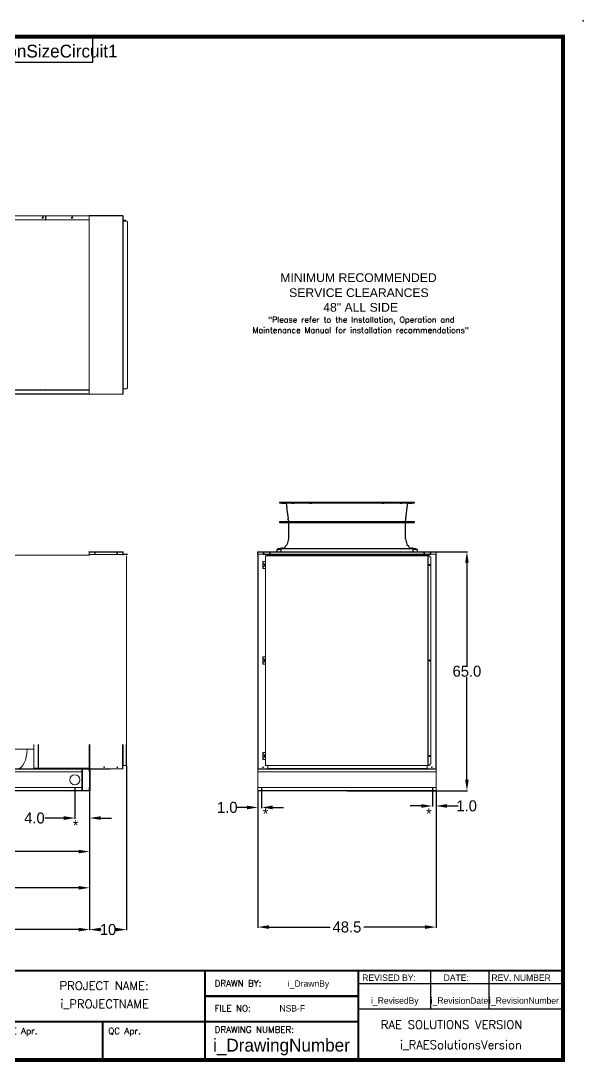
# Model space of a CAD drawing. Header units: inches. Extents: x 3940 to 4398, y -300 to -10.
# Drawn here: x 4245.3 to 4398.5, y -293.3 to -10.1 of the extents above; entities that cross this region are included whole.
import ezdxf
from ezdxf.enums import TextEntityAlignment as Align

# ---------------------------------------------------------------- set-up
doc = ezdxf.new("R2010")
doc.units = ezdxf.units.IN
doc.header["$MEASUREMENT"] = 0
doc.header["$PDSIZE"] = -1
doc.layers.add('C1RC', color=7, linetype='Continuous')
doc.layers.add('L192', color=7, linetype='Continuous')
doc.styles.add('dimentions', font='arial.ttf')
doc.styles.add('SIMPLEX', font='SIMPLEX')
doc.dimstyles.get("Standard").update_dxf_attribs({"dimtxt": 3, "dimasz": 3, "dimexe": 0.18, "dimexo": 0.0625, "dimgap": 0.09, "dimtad": 0, "dimtih": 1, "dimtoh": 1, "dimdec": 1, "dimzin": 0, "dimdsep": 46, "dimtxsty": 'Standard', "dimcen": 0.09, "dimadec": 0, "dimazin": 0, "dimtfac": 1, "dimtdec": 1, "dimtofl": 0, "dimtmove": 0, "dimatfit": 3, "dimfxl": 1, "dimtolj": 1, "dimtzin": 0, "dimarcsym": 0})

# ---------------------------------------------------------------- blocks, each defined once
blk = doc.blocks.new('*D2')
at = {"color": 0, "lineweight": -2}
for p, q in [((4260.06, -220.56), (4260.06, -227.11)), ((4264.06, -219.56), (4264.06, -227.11)), ((4257.06, -226.93), (4251.9, -226.93)), ((4267.06, -226.93), (4270.06, -226.93))]:
    blk.add_line(p, q, dxfattribs=at)
at = {"color": 0}
for points in [[(4257.06, -226.43), (4257.06, -227.43), (4260.06, -226.93)], [(4267.06, -226.43), (4267.06, -227.43), (4264.06, -226.93)]]:
    blk.add_solid(points, dxfattribs=at)
at = {"layer": 'Defpoints', "color": 0}
for p in [(4260.06, -220.5), (4264.06, -219.5), (4264.06, -226.93)]:
    blk.add_point(p, dxfattribs=at)
at = {"color": 0, "insert": (4249.06, -226.93), "char_height": 3, "attachment_point": 5}
blk.add_mtext('\\A1;4.0', dxfattribs=at)
blk = doc.blocks.new('*D3')
at = {"color": 0, "lineweight": -2}
for p, q in [((4274.14, -212.66), (4274.14, -257.45)), ((4264.06, -219.56), (4264.06, -257.45)), ((4267.06, -257.27), (4267.26, -257.27)), ((4271.14, -257.27), (4270.94, -257.27))]:
    blk.add_line(p, q, dxfattribs=at)
at = {"color": 0}
for points in [[(4267.06, -256.77), (4267.06, -257.77), (4264.06, -257.27)], [(4271.14, -256.77), (4271.14, -257.77), (4274.14, -257.27)]]:
    blk.add_solid(points, dxfattribs=at)
at = {"layer": 'Defpoints', "color": 0}
for p in [(4274.14, -212.59), (4264.06, -219.5), (4274.14, -257.27)]:
    blk.add_point(p, dxfattribs=at)
at = {"color": 0, "insert": (4269.1, -257.27), "char_height": 3, "attachment_point": 5}
blk.add_mtext('\\A1;10', dxfattribs=at)
blk = doc.blocks.new('*D5')
at = {"color": 0, "lineweight": -2}
for p, q in [((4058.07, -223.34), (4058.07, -257.45)), ((4264.06, -223.4), (4264.06, -257.45)), ((4061.07, -257.27), (4155.48, -257.27)), ((4261.06, -257.27), (4166.66, -257.27))]:
    blk.add_line(p, q, dxfattribs=at)
at = {"color": 0}
for points in [[(4061.07, -256.77), (4061.07, -257.77), (4058.07, -257.27)], [(4261.06, -256.77), (4261.06, -257.77), (4264.06, -257.27)]]:
    blk.add_solid(points, dxfattribs=at)
at = {"layer": 'Defpoints', "color": 0}
for p in [(4058.07, -223.28), (4264.06, -223.33), (4058.07, -257.27)]:
    blk.add_point(p, dxfattribs=at)
at = {"color": 0, "insert": (4161.07, -257.27), "char_height": 3, "attachment_point": 5}
blk.add_mtext('\\A1;206.0', dxfattribs=at)
blk = doc.blocks.new('*D9')
at = {"color": 0, "lineweight": -2}
for p, q in [((4309.91, -219.56), (4309.91, -256.76)), ((4358.41, -219.56), (4358.41, -256.76)), ((4312.91, -256.58), (4329.57, -256.58)), ((4355.41, -256.58), (4338.75, -256.58))]:
    blk.add_line(p, q, dxfattribs=at)
at = {"color": 0}
for points in [[(4312.91, -256.08), (4312.91, -257.08), (4309.91, -256.58)], [(4355.41, -256.08), (4355.41, -257.08), (4358.41, -256.58)]]:
    blk.add_solid(points, dxfattribs=at)
at = {"layer": 'Defpoints', "color": 0}
for p in [(4309.91, -219.5), (4358.41, -219.5), (4309.91, -256.58)]:
    blk.add_point(p, dxfattribs=at)
at = {"color": 0, "insert": (4334.16, -256.58), "char_height": 3, "attachment_point": 5}
blk.add_mtext('\\A1;48.5', dxfattribs=at)
blk = doc.blocks.new('*D10')
at = {"color": 0, "lineweight": -2}
for p, q in [((4358.48, -154.5), (4367.01, -154.5)), ((4366.83, -157.5), (4366.83, -185.41)), ((4366.83, -216.5), (4366.83, -188.59)), ((4334.23, -219.5), (4367.01, -219.5))]:
    blk.add_line(p, q, dxfattribs=at)
at = {"color": 0}
for points in [[(4366.33, -157.5), (4367.33, -157.5), (4366.83, -154.5)], [(4366.33, -216.5), (4367.33, -216.5), (4366.83, -219.5)]]:
    blk.add_solid(points, dxfattribs=at)
at = {"layer": 'Defpoints', "color": 0}
for p in [(4358.41, -154.5), (4366.83, -154.5), (4334.16, -219.5)]:
    blk.add_point(p, dxfattribs=at)
at = {"color": 0, "insert": (4366.83, -187), "char_height": 3, "attachment_point": 5}
blk.add_mtext('\\A1;65.0', dxfattribs=at)
blk = doc.blocks.new('*D7')
at = {"color": 0, "lineweight": -2}
for p, q in [((4357.41, -220.56), (4357.41, -223.81)), ((4358.41, -219.46), (4358.41, -223.81)), ((4354.41, -223.63), (4351.41, -223.63)), ((4361.41, -223.63), (4364.41, -223.63))]:
    blk.add_line(p, q, dxfattribs=at)
at = {"color": 0}
for points in [[(4354.41, -223.13), (4354.41, -224.13), (4357.41, -223.63)], [(4361.41, -223.13), (4361.41, -224.13), (4358.41, -223.63)]]:
    blk.add_solid(points, dxfattribs=at)
at = {"layer": 'Defpoints', "color": 0}
for p in [(4357.41, -220.5), (4358.41, -219.39), (4358.41, -223.63)]:
    blk.add_point(p, dxfattribs=at)
at = {"color": 0, "insert": (4366.75, -223.63), "char_height": 3, "attachment_point": 5}
blk.add_mtext('\\A1;1.0', dxfattribs=at)
blk = doc.blocks.new('*D8')
at = {"color": 0, "lineweight": -2}
for p, q in [((4309.91, -219.62), (4309.91, -224.22)), ((4310.91, -220.56), (4310.91, -224.22)), ((4306.91, -224.04), (4303.91, -224.04)), ((4313.91, -224.04), (4316.91, -224.04))]:
    blk.add_line(p, q, dxfattribs=at)
at = {"color": 0}
for points in [[(4306.91, -223.54), (4306.91, -224.54), (4309.91, -224.04)], [(4313.91, -223.54), (4313.91, -224.54), (4310.91, -224.04)]]:
    blk.add_solid(points, dxfattribs=at)
at = {"layer": 'Defpoints', "color": 0}
for p in [(4309.91, -219.56), (4310.91, -220.5), (4309.91, -224.04)]:
    blk.add_point(p, dxfattribs=at)
at = {"color": 0, "insert": (4301.57, -224.04), "char_height": 3, "attachment_point": 5}
blk.add_mtext('\\A1;1.0', dxfattribs=at)
blk = doc.blocks.new('*D11')
at = {"color": 0, "lineweight": -2}
for p, q in [((4192.57, -220.56), (4192.57, -236.23)), ((4264.06, -219.56), (4264.06, -236.23)), ((4195.57, -236.05), (4224.23, -236.05)), ((4261.06, -236.05), (4232.41, -236.05))]:
    blk.add_line(p, q, dxfattribs=at)
at = {"color": 0}
for points in [[(4195.57, -235.55), (4195.57, -236.55), (4192.57, -236.05)], [(4261.06, -235.55), (4261.06, -236.55), (4264.06, -236.05)]]:
    blk.add_solid(points, dxfattribs=at)
at = {"layer": 'Defpoints', "color": 0}
for p in [(4192.57, -220.5), (4264.06, -219.5), (4192.57, -236.05)]:
    blk.add_point(p, dxfattribs=at)
at = {"color": 0, "insert": (4228.32, -236.05), "char_height": 3, "attachment_point": 5}
blk.add_mtext('\\A1;71.5', dxfattribs=at)
blk = doc.blocks.new('*D12')
at = {"color": 0, "lineweight": -2}
for p, q in [((4129.57, -220.56), (4129.57, -246.09)), ((4264.06, -219.56), (4264.06, -246.09)), ((4132.57, -245.91), (4191.23, -245.91)), ((4261.06, -245.91), (4202.41, -245.91))]:
    blk.add_line(p, q, dxfattribs=at)
at = {"color": 0}
for points in [[(4132.57, -245.41), (4132.57, -246.41), (4129.57, -245.91)], [(4261.06, -245.41), (4261.06, -246.41), (4264.06, -245.91)]]:
    blk.add_solid(points, dxfattribs=at)
at = {"layer": 'Defpoints', "color": 0}
for p in [(4129.57, -220.5), (4264.06, -219.5), (4129.57, -245.91)]:
    blk.add_point(p, dxfattribs=at)
at = {"color": 0, "insert": (4196.82, -245.91), "char_height": 3, "attachment_point": 5}
blk.add_mtext('\\A1;134.5', dxfattribs=at)

msp = doc.modelspace()

# ---------------------------------------------------------------- linework, layer by layer
at = {"color": 0, "lineweight": 25}
for p, q in [((4392.97, -292.78), (4392.97, -14.34)), ((4198.06, -268.42), (4337.28, -268.42)), ((4295.51, -268.42), (4295.51, -282.34)), ((4337.28, -268.42), (4337.28, -292.78)), ((4337.28, -268.42), (4392.97, -268.42)), ((4337.28, -268.42), (4337.28, -271.9)), ((4356.93, -268.42), (4356.93, -278.86)), ((4372.75, -268.42), (4372.75, -278.86)), ((4337.28, -271.9), (4392.97, -271.9)), ((4295.51, -275.38), (4337.28, -275.38)), ((4295.51, -282.34), (4295.51, -275.38)), ((4337.28, -278.86), (4392.97, -278.86)), ((4337.28, -282.34), (4198.06, -282.34)), ((4267.67, -282.34), (4267.67, -292.78)), ((4295.51, -282.34), (4295.51, -292.78))]:
    msp.add_line(p, q, dxfattribs=at)
at = {"color": 0, "linetype": 'Continuous', "lineweight": 25}
for p, q in [((4315.76, -140.99), (4315.76, -141.22)), ((4315.76, -140.99), (4321.15, -140.99)), ((4315.76, -141.22), (4316.41, -141.23)), ((4315.76, -141.22), (4321.15, -141.22)), ((4317.22, -141.24), (4317.46, -141.24)), ((4317.61, -141.37), (4317.68, -141.83)), ((4321.15, -140.99), (4352.57, -140.99)), ((4321.15, -141.22), (4352.57, -141.22)), ((4350.65, -141.83), (4350.71, -141.37)), ((4350.87, -141.24), (4351.11, -141.24)), ((4351.92, -141.23), (4352.57, -141.22)), ((4352.57, -141.22), (4352.57, -140.99)), ((4317.66, -141.83), (4317.75, -142.46)), ((4317.74, -142.46), (4318.16, -145.41)), ((4350.17, -145.41), (4350.58, -142.46)), ((4350.58, -142.46), (4350.67, -141.83)), ((4318.2, -146.3), (4315.76, -146.32)), ((4315.76, -146.32), (4315.76, -146.53)), ((4315.76, -146.53), (4318.2, -146.55)), ((4318.2, -145.96), (4318.2, -146.3)), ((4352.57, -146.32), (4318.2, -146.3)), ((4318.2, -146.55), (4352.57, -146.53)), ((4318.2, -146.55), (4318.2, -151.01)), ((4350.13, -146.3), (4350.13, -145.96)), ((4350.13, -151.01), (4350.13, -146.55)), ((4352.57, -146.53), (4352.57, -146.32)), ((4317.83, -152.62), (4317.36, -153.08)), ((4317.87, -152.45), (4317.83, -152.62)), ((4318.2, -151.01), (4317.87, -152.45)), ((4350.13, -151.01), (4350.46, -152.45)), ((4350.97, -153.08), (4350.5, -152.62)), ((4315.07, -153.91), (4315.07, -154.5)), ((4316.25, -153.91), (4315.07, -153.91)), ((4315.07, -154.5), (4316.25, -154.5)), ((4315.44, -153.67), (4315.36, -153.67)), ((4315.36, -153.67), (4315.36, -153.68)), ((4315.36, -153.68), (4315.36, -153.85)), ((4315.38, -153.85), (4315.38, -153.68)), ((4316.09, -153.67), (4315.44, -153.67)), ((4316.09, -153.6), (4316.09, -153.68)), ((4316.22, -153.6), (4316.09, -153.6)), ((4316.1, -153.68), (4316.09, -153.68)), ((4316.15, -153.68), (4316.1, -153.68)), ((4316.95, -153.6), (4316.22, -153.6)), ((4316.25, -154.5), (4316.25, -153.91)), ((4316.25, -154.5), (4352.08, -154.5)), ((4316.29, -153.56), (4316.29, -153.6)), ((4316.36, -153.56), (4316.29, -153.56)), ((4316.75, -153.56), (4316.36, -153.56)), ((4316.43, -153.48), (4316.43, -153.47)), ((4316.43, -153.48), (4316.44, -153.48)), ((4316.43, -153.48), (4316.43, -153.48)), ((4316.43, -153.48), (4316.43, -153.48)), ((4316.44, -153.48), (4316.44, -153.48)), ((4316.46, -153.48), (4316.46, -153.48)), ((4316.53, -153.48), (4316.53, -153.48)), ((4316.56, -153.48), (4316.56, -153.48)), ((4316.61, -153.47), (4316.61, -153.48)), ((4316.62, -153.48), (4316.62, -153.48)), ((4316.75, -153.57), (4317.04, -153.41)), ((4316.76, -153.6), (4316.75, -153.56)), ((4316.95, -153.67), (4316.95, -153.6)), ((4316.95, -153.64), (4351.37, -153.64)), ((4351.37, -153.66), (4316.95, -153.66)), ((4317.04, -153.41), (4317.38, -153.08)), ((4350.95, -153.08), (4351.28, -153.41)), ((4351.2, -153.91), (4351.2, -153.91)), ((4351.28, -153.41), (4351.57, -153.57)), ((4351.37, -153.6), (4351.37, -153.67)), ((4351.5, -153.6), (4351.37, -153.6)), ((4352.24, -153.6), (4351.5, -153.6)), ((4351.57, -153.56), (4351.57, -153.6)), ((4351.64, -153.56), (4351.57, -153.56)), ((4352.04, -153.56), (4351.64, -153.56)), ((4351.88, -153.48), (4351.88, -153.48)), ((4352.04, -153.6), (4352.04, -153.56)), ((4352.08, -153.91), (4352.08, -154.5)), ((4353.26, -153.91), (4352.08, -153.91)), ((4352.08, -154.5), (4353.26, -154.5)), ((4352.23, -153.68), (4352.17, -153.68)), ((4352.24, -153.68), (4352.23, -153.68)), ((4352.24, -153.68), (4352.24, -153.6)), ((4352.88, -153.67), (4352.24, -153.67)), ((4352.97, -153.67), (4352.88, -153.67)), ((4352.94, -153.85), (4352.95, -153.68)), ((4352.96, -153.85), (4352.97, -153.68)), ((4353.26, -153.91), (4353.26, -154.5))]:
    msp.add_line(p, q, dxfattribs=at)
at = {"color": 0, "linetype": 'Continuous', "lineweight": 15}
for p, q in [((4309.91, -154.57), (4309.84, -154.57)), ((4309.84, -155.25), (4309.84, -154.57)), ((4309.84, -155.25), (4309.91, -155.25)), ((4309.91, -154.5), (4358.41, -154.5)), ((4309.91, -154.57), (4309.91, -154.5)), ((4309.91, -154.57), (4358.41, -154.57)), ((4309.91, -155.11), (4309.91, -154.57)), ((4309.91, -155.25), (4309.91, -154.57)), ((4309.91, -155.11), (4311.35, -155.11)), ((4309.91, -155.11), (4309.91, -213.5)), ((4309.99, -213.5), (4309.99, -155.11)), ((4356.98, -155.11), (4311.35, -155.11)), ((4311.35, -155.15), (4311.35, -155.11)), ((4311.35, -155.11), (4356.98, -155.11)), ((4311.35, -155.11), (4311.35, -155.11)), ((4311.35, -155.15), (4311.6, -155.16)), ((4311.35, -155.15), (4311.35, -155.23)), ((4311.35, -155.23), (4311.6, -155.24)), ((4356.72, -155.16), (4311.6, -155.16)), ((4311.6, -155.16), (4311.6, -155.24)), ((4356.72, -155.24), (4311.6, -155.24)), ((4311.94, -155.56), (4311.94, -212.59)), ((4311.94, -155.56), (4312.01, -155.56)), ((4312.01, -155.56), (4312.01, -212.59)), ((4312.01, -155.56), (4356.2, -155.56)), ((4356.44, -155.48), (4312.25, -155.48)), ((4312.25, -155.48), (4312.25, -155.56)), ((4312.46, -155.48), (4312.46, -155.24)), ((4355.86, -155.24), (4355.86, -155.48)), ((4356.2, -155.56), (4356.2, -212.59)), ((4356.2, -155.56), (4356.27, -155.56)), ((4356.27, -155.56), (4356.27, -212.59)), ((4356.28, -155.56), (4356.27, -155.56)), ((4356.28, -212.59), (4356.28, -155.56)), ((4356.51, -155.56), (4356.28, -155.56)), ((4356.44, -155.56), (4356.44, -155.48)), ((4356.51, -155.56), (4357.01, -156.06)), ((4356.72, -155.16), (4356.98, -155.15)), ((4356.72, -155.16), (4356.72, -155.24)), ((4356.72, -155.24), (4356.98, -155.23)), ((4356.98, -155.11), (4356.98, -155.15)), ((4356.98, -155.11), (4356.98, -155.11)), ((4356.98, -155.11), (4358.41, -155.11)), ((4356.98, -155.15), (4356.98, -155.23)), ((4358.34, -155.11), (4358.34, -213.5)), ((4358.41, -154.57), (4358.41, -154.5)), ((4358.41, -155.11), (4358.41, -154.57)), ((4358.41, -154.57), (4358.49, -154.57)), ((4358.41, -154.57), (4358.41, -155.25)), ((4358.41, -155.11), (4358.41, -213.5)), ((4358.49, -155.25), (4358.41, -155.25)), ((4358.49, -154.57), (4358.49, -155.25)), ((4311.21, -157.74), (4311.21, -157.11)), ((4311.21, -157.11), (4311.34, -157.11)), ((4311.34, -157.74), (4311.21, -157.74)), ((4311.21, -158.39), (4311.21, -157.76)), ((4311.21, -157.76), (4311.34, -157.76)), ((4311.34, -158.39), (4311.21, -158.39)), ((4311.21, -159.04), (4311.21, -158.41)), ((4311.21, -158.41), (4311.34, -158.41)), ((4311.34, -157.11), (4311.34, -157.74)), ((4311.34, -157.11), (4311.94, -157.11)), ((4311.34, -157.74), (4311.94, -157.74)), ((4311.34, -157.76), (4311.34, -158.39)), ((4311.34, -157.76), (4311.72, -157.76)), ((4311.72, -158.39), (4311.34, -158.39)), ((4311.34, -158.41), (4311.34, -159.04)), ((4311.34, -158.41), (4311.94, -158.41)), ((4311.37, -157.74), (4311.37, -157.76)), ((4311.37, -158.39), (4311.37, -158.41)), ((4311.69, -157.76), (4311.69, -157.74)), ((4311.69, -158.41), (4311.69, -158.39)), ((4311.72, -158.39), (4311.72, -157.76)), ((4311.72, -157.76), (4311.84, -157.76)), ((4311.84, -158.39), (4311.72, -158.39)), ((4311.84, -157.76), (4311.84, -158.39)), ((4357.01, -212.09), (4357.01, -156.06)), ((4311.34, -159.04), (4311.21, -159.04)), ((4311.34, -159.04), (4311.94, -159.04)), ((4311.21, -183.74), (4311.21, -183.11)), ((4311.21, -183.11), (4311.34, -183.11)), ((4311.34, -183.74), (4311.21, -183.74)), ((4311.21, -184.39), (4311.21, -183.76)), ((4311.21, -183.76), (4311.34, -183.76)), ((4311.34, -183.11), (4311.34, -183.74)), ((4311.34, -183.11), (4311.94, -183.11)), ((4311.34, -183.74), (4311.94, -183.74)), ((4311.34, -183.76), (4311.34, -184.39)), ((4311.34, -183.76), (4311.72, -183.76)), ((4311.37, -183.74), (4311.37, -183.76)), ((4311.69, -183.76), (4311.69, -183.74)), ((4311.72, -184.39), (4311.72, -183.76)), ((4311.72, -183.76), (4311.84, -183.76)), ((4311.84, -183.76), (4311.84, -184.39)), ((4311.34, -184.39), (4311.21, -184.39)), ((4311.21, -185.04), (4311.21, -184.41)), ((4311.21, -184.41), (4311.34, -184.41)), ((4311.34, -185.04), (4311.21, -185.04)), ((4311.72, -184.39), (4311.34, -184.39)), ((4311.34, -184.41), (4311.34, -185.04)), ((4311.34, -184.41), (4311.94, -184.41)), ((4311.34, -185.04), (4311.94, -185.04)), ((4311.37, -184.39), (4311.37, -184.41)), ((4311.69, -184.41), (4311.69, -184.39)), ((4311.84, -184.39), (4311.72, -184.39)), ((4311.21, -209.74), (4311.21, -209.11)), ((4311.21, -209.11), (4311.34, -209.11)), ((4311.34, -209.11), (4311.34, -209.74)), ((4311.34, -209.11), (4311.94, -209.11)), ((4311.34, -209.74), (4311.21, -209.74)), ((4311.21, -210.39), (4311.21, -209.76)), ((4311.21, -209.76), (4311.34, -209.76)), ((4311.34, -210.39), (4311.21, -210.39)), ((4311.21, -211.04), (4311.21, -210.41)), ((4311.21, -210.41), (4311.34, -210.41)), ((4311.34, -211.04), (4311.21, -211.04)), ((4311.34, -209.74), (4311.94, -209.74)), ((4311.34, -209.76), (4311.34, -210.39)), ((4311.34, -209.76), (4311.72, -209.76)), ((4311.72, -210.39), (4311.34, -210.39)), ((4311.34, -210.41), (4311.34, -211.04)), ((4311.34, -210.41), (4311.94, -210.41)), ((4311.34, -211.04), (4311.94, -211.04)), ((4311.37, -209.74), (4311.37, -209.76)), ((4311.37, -210.39), (4311.37, -210.41)), ((4311.69, -209.76), (4311.69, -209.74)), ((4311.69, -210.41), (4311.69, -210.39)), ((4311.72, -210.39), (4311.72, -209.76)), ((4311.72, -209.76), (4311.84, -209.76)), ((4311.84, -210.39), (4311.72, -210.39)), ((4311.84, -209.76), (4311.84, -210.39)), ((4357.01, -212.09), (4356.51, -212.59)), ((4309.91, -213.5), (4309.99, -213.5)), ((4309.91, -213.5), (4309.91, -213.6)), ((4309.91, -213.6), (4309.91, -214.37)), ((4309.91, -213.6), (4358.41, -213.6)), ((4309.91, -214.37), (4358.41, -214.37)), ((4309.91, -218.62), (4309.91, -214.37)), ((4309.99, -213.5), (4312.46, -213.5)), ((4311.94, -212.59), (4312.01, -212.59)), ((4312.01, -212.59), (4356.2, -212.59)), ((4312.01, -212.67), (4312.01, -212.59)), ((4356.2, -212.67), (4312.01, -212.67)), ((4312.59, -212.67), (4312.59, -213.5)), ((4355.99, -213.42), (4312.59, -213.42)), ((4355.99, -213.5), (4312.59, -213.5)), ((4355.86, -213.5), (4358.34, -213.5)), ((4355.99, -213.5), (4355.99, -212.67)), ((4356.2, -212.59), (4356.27, -212.59)), ((4356.2, -212.59), (4356.2, -212.67)), ((4356.27, -212.59), (4356.28, -212.59)), ((4356.28, -212.59), (4356.51, -212.59)), ((4358.34, -213.5), (4358.41, -213.5)), ((4358.41, -213.5), (4358.41, -213.6)), ((4358.41, -213.6), (4358.41, -214.37)), ((4358.41, -218.62), (4358.41, -214.37)), ((4309.91, -218.62), (4358.41, -218.62)), ((4309.91, -218.62), (4309.91, -219.39)), ((4309.91, -219.39), (4309.91, -219.5)), ((4309.91, -219.39), (4358.41, -219.39)), ((4309.91, -219.5), (4358.41, -219.5)), ((4348.41, -219.5), (4358.41, -219.5)), ((4358.41, -218.62), (4358.41, -219.39)), ((4358.41, -219.39), (4358.41, -219.5))]:
    msp.add_line(p, q, dxfattribs=at)
at = {"color": 0}
for p, q in [((4260.06, -218.5), (4260.06, -220.5)), ((4260.06, -218.5), (4260.06, -220.5)), ((4310.91, -218.5), (4310.91, -220.5)), ((4357.41, -218.5), (4357.41, -220.5)), ((4358.41, -219.5), (4357.41, -219.5))]:
    msp.add_line(p, q, dxfattribs=at)
at = {"color": 0, "lineweight": 25}
for points, const_width in [([(3947.47, -292.78), (4392.97, -292.78), (4392.97, -14.34), (3947.47, -14.34), (3947.47, -292.78)], 1.11), ([(4392.97, -268.42), (4058.84, -268.42), (4058.84, -292.78)], 0.557), ([(4295.51, -268.42), (4295.51, -292.78)], 0.557), ([(4337.28, -292.78), (4337.28, -268.42), (4392.97, -268.42)], 0.557), ([(4337.28, -275.38), (4295.51, -275.38), (4295.51, -292.78)], 0.557), ([(4337.28, -282.34), (4198.06, -282.34)], 0.557), ([(4267.67, -282.34), (4267.67, -292.78)], 0.557)]:
    msp.add_lwpolyline(points, dxfattribs=dict(at, const_width=const_width))
at = {"color": 0, "linetype": 'Continuous', "lineweight": 15}
for centre, radius in [((4311.41, -154.87), 0.0995), ((4313.16, -154.87), 0.0995), ((4355.16, -154.87), 0.0995), ((4356.91, -154.87), 0.0995), ((4356.65, -158.07), 0.156), ((4356.65, -184.07), 0.156), ((4356.65, -210.07), 0.156), ((4311.29, -213.12), 0.0995), ((4357.29, -213.12), 0.0995)]:
    msp.add_circle(centre, radius, dxfattribs=at)
at = {"color": 0, "linetype": 'Continuous', "lineweight": 25}
for centre, radius, start, end in [((4314.26, -145.96), 3.94, 0, 8.0002), ((4354.06, -145.96), 3.94, 171.9998, 180), ((4315.42, -153.85), 0.0591, 181, 270), ((4351.8, -153.78), 0.316, 111.9844, 137.4745), ((4351.8, -153.78), 0.316, 42.5255, 68.0514)]:
    msp.add_arc(centre, radius, start, end, dxfattribs=at)
at = {"color": 0, "linetype": 'Continuous', "lineweight": 15}
for centre, radius, start, end in [((4309.91, -154.57), 0.0757, 90, 180), ((4309.91, -154.57), 0.001, 90, 180), ((4358.41, -154.57), 0.0757, 0, 90), ((4358.41, -154.57), 0.001, 0, 90)]:
    msp.add_arc(centre, radius, start, end, dxfattribs=at)
at = {"color": 0, "linetype": 'Continuous', "lineweight": 25}
for points, knots in [([(4316.41, -141.23), (4316.41, -141.23), (4316.41, -141.23), (4316.44, -141.23), (4316.49, -141.23), (4316.57, -141.23), (4316.66, -141.23), (4316.77, -141.23), (4316.89, -141.23), (4317.02, -141.23), (4317.13, -141.23), (4317.2, -141.24), (4317.22, -141.24)], [0, 0, 0, 0, 0.085907, 0.192945, 0.303087, 0.410126, 0.520268, 0.62731, 0.737455, 0.844501, 0.954651, 1, 1, 1, 1]), ([(4316.55, -141.23), (4316.56, -141.23), (4316.59, -141.23), (4316.66, -141.23), (4316.74, -141.23), (4316.83, -141.23), (4316.91, -141.23), (4316.98, -141.23), (4317.03, -141.23), (4317.05, -141.23), (4317.04, -141.23), (4317.02, -141.23), (4316.98, -141.23), (4316.91, -141.23), (4316.83, -141.23), (4316.74, -141.23), (4316.66, -141.23), (4316.59, -141.23), (4316.54, -141.23), (4316.53, -141.23), (4316.53, -141.23), (4316.55, -141.23), (4316.55, -141.23)], [0, 0, 0, 0, 0.053684, 0.107369, 0.161054, 0.214742, 0.268431, 0.32212, 0.375808, 0.429494, 0.483179, 0.5, 0.553684, 0.607368, 0.661054, 0.714742, 0.768431, 0.82212, 0.875808, 0.929494, 0.983178, 1, 1, 1, 1]), ([(4317.61, -141.37), (4317.61, -141.36), (4317.6, -141.32), (4317.57, -141.28), (4317.52, -141.25), (4317.48, -141.24), (4317.46, -141.24), (4317.46, -141.24)], [0, 0, 0, 0, 0.236553, 0.473094, 0.709954, 0.947343, 1, 1, 1, 1]), ([(4319.25, -141.23), (4319.27, -141.23), (4319.32, -141.23), (4319.4, -141.23), (4319.49, -141.23), (4319.57, -141.23), (4319.64, -141.23), (4319.68, -141.23), (4319.69, -141.23), (4319.68, -141.23), (4319.64, -141.23), (4319.6, -141.23), (4319.54, -141.23), (4319.46, -141.23), (4319.37, -141.23), (4319.29, -141.23), (4319.23, -141.23), (4319.19, -141.23), (4319.17, -141.23), (4319.19, -141.23), (4319.22, -141.23), (4319.24, -141.23), (4319.25, -141.23)], [0, 0, 0, 0, 0.053685, 0.107369, 0.161054, 0.214742, 0.268431, 0.32212, 0.375808, 0.429494, 0.483179, 0.5, 0.553684, 0.607369, 0.661054, 0.714742, 0.768431, 0.82212, 0.875808, 0.929494, 0.983179, 1, 1, 1, 1]), ([(4324.22, -141.23), (4324.25, -141.23), (4324.3, -141.23), (4324.39, -141.23), (4324.47, -141.23), (4324.53, -141.23), (4324.57, -141.23), (4324.58, -141.23), (4324.56, -141.23), (4324.51, -141.23), (4324.46, -141.23), (4324.4, -141.23), (4324.33, -141.23), (4324.25, -141.23), (4324.17, -141.23), (4324.11, -141.23), (4324.07, -141.23), (4324.06, -141.23), (4324.08, -141.23), (4324.13, -141.23), (4324.18, -141.23), (4324.21, -141.23), (4324.22, -141.23)], [0, 0, 0, 0, 0.053684, 0.107369, 0.161054, 0.214742, 0.268431, 0.32212, 0.375808, 0.429494, 0.483178, 0.5, 0.553684, 0.607369, 0.661055, 0.714742, 0.768431, 0.82212, 0.875808, 0.929494, 0.983179, 1, 1, 1, 1]), ([(4344.19, -141.23), (4344.2, -141.23), (4344.24, -141.23), (4344.26, -141.23), (4344.26, -141.23), (4344.23, -141.23), (4344.17, -141.23), (4344.09, -141.23), (4344, -141.23), (4343.92, -141.23), (4343.86, -141.23), (4343.81, -141.23), (4343.77, -141.23), (4343.75, -141.23), (4343.75, -141.23), (4343.78, -141.23), (4343.84, -141.23), (4343.92, -141.23), (4344.01, -141.23), (4344.09, -141.23), (4344.15, -141.23), (4344.18, -141.23), (4344.19, -141.23)], [0, 0, 0, 0, 0.053685, 0.107369, 0.161054, 0.214742, 0.268431, 0.32212, 0.375808, 0.429494, 0.483179, 0.5, 0.553684, 0.607369, 0.661054, 0.714742, 0.768431, 0.82212, 0.875808, 0.929494, 0.983179, 1, 1, 1, 1]), ([(4349.13, -141.23), (4349.14, -141.23), (4349.15, -141.23), (4349.14, -141.23), (4349.11, -141.23), (4349.04, -141.23), (4348.96, -141.23), (4348.88, -141.23), (4348.79, -141.23), (4348.72, -141.23), (4348.68, -141.23), (4348.65, -141.23), (4348.63, -141.23), (4348.64, -141.23), (4348.68, -141.23), (4348.74, -141.23), (4348.82, -141.23), (4348.91, -141.23), (4348.99, -141.23), (4349.07, -141.23), (4349.11, -141.23), (4349.13, -141.23), (4349.13, -141.23)], [0, 0, 0, 0, 0.053684, 0.107369, 0.161054, 0.214742, 0.268431, 0.32212, 0.375808, 0.429494, 0.483178, 0.5, 0.553684, 0.607369, 0.661055, 0.714742, 0.768431, 0.82212, 0.875808, 0.929494, 0.983179, 1, 1, 1, 1]), ([(4350.87, -141.24), (4350.85, -141.24), (4350.81, -141.24), (4350.77, -141.27), (4350.73, -141.31), (4350.72, -141.35), (4350.71, -141.37), (4350.71, -141.37)], [0, 0, 0, 0, 0.237768, 0.475541, 0.713069, 0.950081, 1, 1, 1, 1]), ([(4351.11, -141.24), (4351.15, -141.23), (4351.24, -141.23), (4351.38, -141.23), (4351.51, -141.23), (4351.62, -141.23), (4351.72, -141.23), (4351.8, -141.23), (4351.87, -141.23), (4351.9, -141.23), (4351.92, -141.23), (4351.92, -141.23), (4351.92, -141.23)], [0, 0, 0, 0, 0.107042, 0.217187, 0.324229, 0.434374, 0.541414, 0.651557, 0.758592, 0.868733, 0.975764, 1, 1, 1, 1]), ([(4351.79, -141.23), (4351.79, -141.23), (4351.79, -141.23), (4351.74, -141.23), (4351.68, -141.23), (4351.6, -141.23), (4351.51, -141.23), (4351.42, -141.23), (4351.35, -141.23), (4351.3, -141.23), (4351.28, -141.23), (4351.28, -141.23), (4351.29, -141.23), (4351.33, -141.23), (4351.4, -141.23), (4351.48, -141.23), (4351.57, -141.23), (4351.65, -141.23), (4351.72, -141.23), (4351.77, -141.23), (4351.79, -141.23), (4351.79, -141.23), (4351.79, -141.23)], [0, 0, 0, 0, 0.053685, 0.107368, 0.161055, 0.214742, 0.268432, 0.322121, 0.375809, 0.429494, 0.483179, 0.5, 0.553685, 0.607369, 0.661055, 0.714742, 0.768431, 0.822121, 0.875809, 0.929494, 0.983179, 1, 1, 1, 1]), ([(4315.38, -153.68), (4315.37, -153.68), (4315.37, -153.68), (4315.36, -153.68), (4315.36, -153.68), (4315.36, -153.68)], [0, 0, 0, 0, 0.5, 0.5, 1, 1, 1, 1]), ([(4315.44, -153.91), (4315.43, -153.91), (4315.42, -153.91), (4315.41, -153.9), (4315.4, -153.9), (4315.39, -153.89), (4315.39, -153.88), (4315.38, -153.86), (4315.38, -153.86), (4315.38, -153.85)], [0, 0, 0, 0, 0.25, 0.25, 0.5, 0.5, 0.75, 0.75, 1, 1, 1, 1]), ([(4316.09, -153.67), (4316.07, -153.67), (4316.04, -153.67), (4315.98, -153.67), (4315.92, -153.68), (4315.86, -153.68), (4315.82, -153.68), (4315.81, -153.68), (4315.81, -153.68), (4315.81, -153.68), (4315.85, -153.68), (4315.9, -153.67), (4315.96, -153.67), (4316.03, -153.67), (4316.07, -153.67), (4316.09, -153.67)], [0, 0, 0, 0, 0.056542, 0.140133, 0.223723, 0.307311, 0.390897, 0.474479, 0.500668, 0.584253, 0.667837, 0.751422, 0.835011, 0.918601, 1, 1, 1, 1]), ([(4316.95, -153.67), (4316.95, -153.67), (4316.95, -153.67), (4316.89, -153.67), (4316.8, -153.68), (4316.67, -153.68), (4316.52, -153.68), (4316.37, -153.68), (4316.27, -153.68), (4316.2, -153.68), (4316.17, -153.68), (4316.15, -153.68)], [0, 0, 0, 0, 0.08774, 0.218186, 0.348637, 0.479093, 0.609552, 0.740009, 0.870464, 0.911349, 1, 1, 1, 1]), ([(4316.41, -153.48), (4316.4, -153.49), (4316.36, -153.5), (4316.32, -153.53), (4316.3, -153.55), (4316.29, -153.56)], [0, 0, 0, 0, 0.327422, 0.724009, 1, 1, 1, 1]), ([(4316.42, -153.48), (4316.42, -153.48), (4316.41, -153.48), (4316.41, -153.48), (4316.41, -153.48)], [0, 0, 0, 0, 0.874699, 1, 1, 1, 1]), ([(4316.42, -153.48), (4316.42, -153.48), (4316.43, -153.47), (4316.43, -153.47), (4316.43, -153.47)], [0, 0, 0, 0, 0.4996563, 1, 1, 1, 1]), ([(4316.43, -153.47), (4316.43, -153.47), (4316.43, -153.47), (4316.43, -153.48), (4316.43, -153.48), (4316.43, -153.48)], [0, 0, 0, 0, 0.1143518, 0.9074961, 1, 1, 1, 1]), ([(4316.48, -153.48), (4316.48, -153.48), (4316.47, -153.48), (4316.45, -153.48), (4316.44, -153.48), (4316.44, -153.48), (4316.43, -153.48), (4316.43, -153.48), (4316.43, -153.48), (4316.43, -153.48)], [0, 0, 0, 0, 0.175487, 0.351146, 0.522558, 0.601245, 0.767206, 0.93307, 1, 1, 1, 1]), ([(4316.46, -153.48), (4316.46, -153.48), (4316.46, -153.47), (4316.46, -153.47), (4316.45, -153.47), (4316.44, -153.48), (4316.44, -153.48), (4316.44, -153.48)], [0, 0, 0, 0, 0.2464974, 0.4933322, 0.7330389, 0.972083, 1, 1, 1, 1]), ([(4316.46, -153.48), (4316.46, -153.48), (4316.46, -153.48), (4316.47, -153.48), (4316.47, -153.48)], [0, 0, 0, 0, 0.874185, 1, 1, 1, 1]), ([(4316.48, -153.48), (4316.48, -153.48), (4316.49, -153.47), (4316.5, -153.47), (4316.5, -153.47), (4316.51, -153.48), (4316.51, -153.48), (4316.51, -153.48)], [0, 0, 0, 0, 0.246483, 0.493347, 0.733061, 0.972099, 1, 1, 1, 1]), ([(4316.58, -153.48), (4316.58, -153.48), (4316.58, -153.48), (4316.57, -153.48), (4316.56, -153.48), (4316.55, -153.48), (4316.53, -153.48), (4316.52, -153.48), (4316.51, -153.48), (4316.51, -153.48)], [0, 0, 0, 0, 0.145992, 0.292129, 0.434742, 0.573234, 0.710145, 0.848574, 1, 1, 1, 1]), ([(4316.52, -153.48), (4316.52, -153.48), (4316.53, -153.48), (4316.53, -153.48), (4316.53, -153.48)], [0, 0, 0, 0, 0.095383, 1, 1, 1, 1]), ([(4316.56, -153.48), (4316.56, -153.48), (4316.55, -153.47), (4316.54, -153.47), (4316.54, -153.48), (4316.53, -153.48)], [0, 0, 0, 0, 0.5, 0.5, 1, 1, 1, 1]), ([(4316.56, -153.48), (4316.57, -153.48), (4316.57, -153.48), (4316.58, -153.48), (4316.58, -153.48)], [0, 0, 0, 0, 0.874189, 1, 1, 1, 1]), ([(4316.58, -153.48), (4316.58, -153.48), (4316.58, -153.47), (4316.59, -153.47), (4316.59, -153.47), (4316.6, -153.48), (4316.6, -153.48), (4316.6, -153.48)], [0, 0, 0, 0, 0.246496, 0.493367, 0.733073, 0.972083, 1, 1, 1, 1]), ([(4316.64, -153.48), (4316.64, -153.48), (4316.64, -153.48), (4316.63, -153.48), (4316.63, -153.48), (4316.62, -153.48), (4316.61, -153.48), (4316.6, -153.48)], [0, 0, 0, 0, 0.0732586, 0.3003068, 0.5247839, 0.751732, 1, 1, 1, 1]), ([(4316.62, -153.48), (4316.62, -153.48), (4316.62, -153.47), (4316.61, -153.47), (4316.61, -153.47), (4316.61, -153.47)], [0, 0, 0, 0, 0.352869, 0.706243, 1, 1, 1, 1]), ([(4316.75, -153.56), (4316.74, -153.55), (4316.71, -153.52), (4316.67, -153.5), (4316.64, -153.49), (4316.63, -153.48)], [0, 0, 0, 0, 0.351375, 0.742096, 1, 1, 1, 1]), ([(4352.17, -153.68), (4352.15, -153.68), (4352.12, -153.68), (4352.07, -153.68), (4352.06, -153.68), (4352.04, -153.68), (4352.03, -153.68), (4352, -153.68), (4351.98, -153.68), (4351.95, -153.68), (4351.94, -153.68), (4351.91, -153.68), (4351.9, -153.68), (4351.87, -153.68), (4351.85, -153.68), (4351.81, -153.68), (4351.8, -153.68), (4351.78, -153.68), (4351.76, -153.68), (4351.73, -153.68), (4351.71, -153.68), (4351.67, -153.68), (4351.66, -153.68), (4351.64, -153.68), (4351.63, -153.68), (4351.6, -153.68), (4351.58, -153.68), (4351.54, -153.68), (4351.52, -153.68), (4351.49, -153.68), (4351.47, -153.67), (4351.44, -153.67), (4351.43, -153.67), (4351.41, -153.67), (4351.4, -153.67), (4351.39, -153.67), (4351.38, -153.67), (4351.37, -153.67), (4351.37, -153.67), (4351.37, -153.67)], [0, 0, 0, 0, 0.125, 0.125, 0.15625, 0.15625, 0.1875, 0.1875, 0.25, 0.25, 0.28125, 0.28125, 0.3125, 0.3125, 0.375, 0.375, 0.40625, 0.40625, 0.4375, 0.4375, 0.5, 0.5, 0.53125, 0.53125, 0.5625, 0.5625, 0.625, 0.625, 0.6875, 0.6875, 0.75, 0.75, 0.8125, 0.8125, 0.875, 0.875, 0.9375, 0.9375, 1, 1, 1, 1]), ([(4351.71, -153.48), (4351.71, -153.48), (4351.7, -153.48), (4351.69, -153.48), (4351.69, -153.48), (4351.69, -153.48), (4351.69, -153.48)], [0, 0, 0, 0, 0.310012, 0.620284, 0.923072, 1, 1, 1, 1]), ([(4351.71, -153.48), (4351.71, -153.48), (4351.72, -153.47), (4351.72, -153.47), (4351.72, -153.47), (4351.72, -153.47)], [0, 0, 0, 0, 0.336266, 0.673008, 1, 1, 1, 1]), ([(4351.79, -153.48), (4351.79, -153.48), (4351.78, -153.48), (4351.76, -153.48), (4351.75, -153.48), (4351.74, -153.48), (4351.73, -153.48), (4351.72, -153.48), (4351.72, -153.48), (4351.72, -153.48)], [0, 0, 0, 0, 0.154655, 0.309459, 0.460521, 0.607228, 0.75226, 0.898895, 1, 1, 1, 1]), ([(4351.72, -153.48), (4351.72, -153.48), (4351.72, -153.48), (4351.72, -153.48), (4351.72, -153.48)], [0, 0, 0, 0, 0.722606, 1, 1, 1, 1]), ([(4351.79, -153.48), (4351.79, -153.48), (4351.8, -153.47), (4351.81, -153.47), (4351.81, -153.48), (4351.82, -153.48)], [0, 0, 0, 0, 0.5, 0.5, 1, 1, 1, 1]), ([(4351.88, -153.48), (4351.88, -153.48), (4351.88, -153.48), (4351.88, -153.48), (4351.87, -153.48), (4351.86, -153.48), (4351.84, -153.48), (4351.83, -153.48), (4351.82, -153.48), (4351.82, -153.48)], [0, 0, 0, 0, 0.095307, 0.250124, 0.40119, 0.547904, 0.692937, 0.839576, 1, 1, 1, 1]), ([(4351.88, -153.47), (4351.88, -153.47), (4351.88, -153.47), (4351.89, -153.47), (4351.89, -153.48), (4351.9, -153.48), (4351.9, -153.48)], [0, 0, 0, 0, 0.327625, 0.645743, 0.962962, 1, 1, 1, 1]), ([(4351.92, -153.48), (4351.92, -153.48), (4351.92, -153.48), (4351.92, -153.48), (4351.92, -153.48), (4351.91, -153.48), (4351.91, -153.48), (4351.9, -153.48), (4351.9, -153.48)], [0, 0, 0, 0, 0.014816, 0.128804, 0.369196, 0.609467, 0.853324, 1, 1, 1, 1]), ([(4352.89, -153.91), (4352.9, -153.91), (4352.91, -153.91), (4352.93, -153.89), (4352.94, -153.87), (4352.94, -153.86), (4352.94, -153.85)], [0, 0, 0, 0, 0.250003, 0.500004, 0.750006, 1, 1, 1, 1]), ([(4352.96, -153.85), (4352.96, -153.86), (4352.96, -153.86), (4352.96, -153.88), (4352.95, -153.89), (4352.94, -153.9), (4352.93, -153.9), (4352.92, -153.91), (4352.91, -153.91), (4352.9, -153.91)], [0, 0, 0, 0, 0.25, 0.25, 0.5, 0.5, 0.75, 0.75, 1, 1, 1, 1]), ([(4352.97, -153.68), (4352.97, -153.68), (4352.96, -153.68), (4352.96, -153.68), (4352.95, -153.68), (4352.95, -153.68)], [0, 0, 0, 0, 0.5, 0.5, 1, 1, 1, 1]), ([(4352.97, -153.68), (4352.97, -153.68), (4352.97, -153.67), (4352.97, -153.67), (4352.97, -153.67)], [0, 0, 0, 0, 0.999997, 1, 1, 1, 1])]:
    msp.add_open_spline(points, degree=3, knots=knots, dxfattribs=at)
for points in [[(4315.36, -153.85), (4315.36, -153.85), (4315.37, -153.85), (4315.38, -153.85)], [(4316.62, -153.48), (4316.63, -153.48), (4316.63, -153.48), (4316.64, -153.48)], [(4352.94, -153.85), (4352.96, -153.85), (4352.96, -153.85), (4352.96, -153.85)]]:
    msp.add_open_spline(points, degree=3, dxfattribs=at)
at = {"color": 0, "lineweight": 25}
for p in [(4398.49, -10.05), (4337.28, -292.78)]:
    msp.add_point(p, dxfattribs=at)
at = {"layer": 'C1RC', "color": 0, "lineweight": 25}
for p, q in [((4264.92, -21.32), (4264.92, -14.57)), ((4174.54, -21.32), (4264.92, -21.32))]:
    msp.add_line(p, q, dxfattribs=at)
at = {"layer": 'L192', "color": 0, "linetype": 'Continuous', "lineweight": 15}
for p, q in [((4252.11, -64.16), (4058.61, -64.16)), ((4252.11, -64.16), (4058.61, -64.16)), ((4252.11, -64.21), (4058.61, -64.21)), ((4251.86, -63.08), (4058.86, -63.08)), ((4252.11, -63.33), (4251.86, -63.08)), ((4252.44, -63.08), (4251.86, -63.08)), ((4252.33, -63.19), (4251.97, -63.19)), ((4252.11, -63.33), (4252.11, -64.16)), ((4252.11, -64.16), (4252.11, -64.21)), ((4252.11, -64.16), (4252.11, -64.16)), ((4252.17, -64.27), (4252.11, -64.27)), ((4252.17, -64.27), (4252.17, -64.21)), ((4252.17, -64.21), (4252.19, -64.21)), ((4252.19, -64.27), (4252.17, -64.27)), ((4252.17, -64.27), (4252.19, -64.27)), ((4252.44, -63.08), (4252.19, -63.33)), ((4252.19, -63.33), (4252.19, -64.16)), ((4263.92, -64.16), (4252.19, -64.16)), ((4252.19, -64.16), (4252.19, -64.21)), ((4252.19, -64.16), (4252.19, -64.16)), ((4263.92, -64.16), (4252.19, -64.16)), ((4263.92, -64.21), (4252.19, -64.21)), ((4263.81, -63.08), (4252.44, -63.08)), ((4263.92, -63.18), (4263.81, -63.08)), ((4263.92, -63.08), (4263.81, -63.08)), ((4263.92, -111.58), (4263.92, -63.08)), ((4263.99, -63.08), (4263.92, -63.08)), ((4273.14, -63), (4263.99, -63)), ((4263.99, -63), (4263.99, -63.08)), ((4263.99, -111.58), (4263.99, -63.08)), ((4273.14, -63.08), (4263.99, -63.08)), ((4273.14, -63.08), (4273.14, -63)), ((4273.14, -111.58), (4273.14, -63.08)), ((4273.21, -63.08), (4273.14, -63.08)), ((4273.21, -111.58), (4273.21, -63.08)), ((4273.36, -64.26), (4273.21, -64.26)), ((4273.21, -64.52), (4273.21, -110.14)), ((4273.21, -64.52), (4273.21, -64.52)), ((4273.21, -64.52), (4274.11, -64.52)), ((4273.24, -64.38), (4273.36, -64.26)), ((4273.24, -64.38), (4273.24, -64.52)), ((4273.36, -64.26), (4273.74, -64.26)), ((4273.74, -64.26), (4273.87, -64.38)), ((4273.87, -64.38), (4273.87, -64.52)), ((4274.36, -64.77), (4274.11, -64.52)), ((4274.36, -64.77), (4274.36, -109.89)), ((4252.11, -110.45), (4058.61, -110.45)), ((4252.11, -110.39), (4252.17, -110.39)), ((4252.11, -110.5), (4252.11, -110.45)), ((4252.17, -110.39), (4252.19, -110.39)), ((4252.19, -110.39), (4252.17, -110.39)), ((4252.17, -110.46), (4252.17, -110.39)), ((4252.19, -110.46), (4252.17, -110.46)), ((4252.19, -110.5), (4252.19, -110.45)), ((4263.92, -110.45), (4252.19, -110.45)), ((4273.21, -110.14), (4273.21, -110.14)), ((4274.11, -110.14), (4273.21, -110.14)), ((4274.11, -110.14), (4274.36, -109.89)), ((4252.11, -110.5), (4058.61, -110.5)), ((4263.92, -110.55), (4058.66, -110.55)), ((4263.92, -110.55), (4058.66, -110.55)), ((4263.92, -111.5), (4058.66, -111.5)), ((4263.92, -111.55), (4058.66, -111.55)), ((4251.86, -111.58), (4058.86, -111.58)), ((4251.89, -111.55), (4251.86, -111.58)), ((4252.44, -111.58), (4251.86, -111.58)), ((4252.19, -110.5), (4252.11, -110.5)), ((4263.92, -110.5), (4252.19, -110.5)), ((4252.44, -111.58), (4252.41, -111.55)), ((4263.81, -111.58), (4252.44, -111.58)), ((4263.84, -111.55), (4263.81, -111.58)), ((4263.92, -111.58), (4263.81, -111.58)), ((4263.99, -111.58), (4263.92, -111.58)), ((4273.14, -111.58), (4263.99, -111.58)), ((4263.99, -111.58), (4263.99, -111.66)), ((4263.99, -111.66), (4273.14, -111.66)), ((4273.21, -111.58), (4273.14, -111.58)), ((4273.14, -111.66), (4273.14, -111.58)), ((4252.11, -155.45), (4058.61, -155.45)), ((4264.06, -155.45), (4252.19, -155.45)), ((4263.92, -154.57), (4263.99, -154.57)), ((4263.92, -154.57), (4263.92, -155.25)), ((4263.92, -155.25), (4263.99, -155.25)), ((4263.99, -154.5), (4263.99, -154.57)), ((4273.14, -154.5), (4263.99, -154.5)), ((4263.99, -154.57), (4273.14, -154.57)), ((4263.99, -154.57), (4263.99, -155.25)), ((4263.99, -154.57), (4263.99, -155.25)), ((4263.99, -155.25), (4273.14, -155.25)), ((4264.06, -155.25), (4264.06, -155.45)), ((4264.14, -155.25), (4264.14, -155.45)), ((4273.06, -155.25), (4273.06, -155.45)), ((4273.14, -154.57), (4273.14, -154.5)), ((4273.14, -155.25), (4273.14, -154.57)), ((4273.14, -154.57), (4273.21, -154.57)), ((4273.14, -155.11), (4273.14, -154.57)), ((4273.14, -154.64), (4273.14, -154.64)), ((4273.14, -155.11), (4273.21, -155.11)), ((4273.14, -155.45), (4273.14, -155.11)), ((4273.21, -155.11), (4273.21, -154.57)), ((4273.21, -155.11), (4273.21, -155.19)), ((4274.11, -155.15), (4273.21, -155.11)), ((4274.11, -155.23), (4273.21, -155.19)), ((4274.11, -155.15), (4274.11, -155.23)), ((4274.11, -155.15), (4274.36, -155.16)), ((4274.11, -155.23), (4274.35, -155.24)), ((4274.14, -155.56), (4274.14, -212.59)), ((4274.14, -155.56), (4274.14, -212.59)), ((4274.36, -155.16), (4274.35, -155.24)), ((4248.92, -208.19), (4243.67, -208.19)), ((4248.92, -213.39), (4248.92, -206.95)), ((4250.06, -206.95), (4250.06, -213.39)), ((4250.06, -213.39), (4250.06, -206.95)), ((4250.17, -206.95), (4250.17, -213.39)), ((4263.96, -206.95), (4263.96, -213.39)), ((4264.06, -206.95), (4264.06, -213.5)), ((4264.14, -206.95), (4264.14, -213.5)), ((4273.06, -206.95), (4273.06, -213.5)), ((4273.06, -206.95), (4273.06, -213.5)), ((4273.14, -213.5), (4273.14, -206.95)), ((4273.14, -213.5), (4273.14, -206.95)), ((4273.22, -212.09), (4273.22, -206.95)), ((4273.22, -206.95), (4273.22, -212.59)), ((4273.22, -212.09), (4273.22, -206.95)), ((4273.22, -206.95), (4273.22, -212.59)), ((4274.06, -206.95), (4274.06, -212.59)), ((4274.06, -206.95), (4274.06, -212.59)), ((4273.22, -212.09), (4273.14, -212.09)), ((4273.22, -212.09), (4273.22, -212.59)), ((4060.18, -213.5), (4261.96, -213.5)), ((4060.18, -213.6), (4261.96, -213.6)), ((4060.18, -214.37), (4261.96, -214.37)), ((4250.06, -213.39), (4248.92, -213.39)), ((4250.17, -213.39), (4250.06, -213.39)), ((4250.06, -213.39), (4250.06, -213.39)), ((4263.96, -213.39), (4250.17, -213.39)), ((4250.17, -213.39), (4250.17, -213.5)), ((4262.17, -213.5), (4250.17, -213.5)), ((4261.96, -213.5), (4261.96, -213.6)), ((4261.96, -213.6), (4261.96, -214.37)), ((4262.06, -213.6), (4261.96, -213.6)), ((4261.96, -213.6), (4261.96, -219.39)), ((4261.96, -213.6), (4261.96, -213.6)), ((4261.96, -218.62), (4261.96, -214.37)), ((4262.06, -213.6), (4262.06, -219.39)), ((4262.06, -213.6), (4262.17, -213.6)), ((4262.17, -213.6), (4262.17, -213.5)), ((4262.17, -213.5), (4263.96, -213.5)), ((4262.17, -213.6), (4263.96, -213.6)), ((4262.17, -219.39), (4262.17, -213.6)), ((4264.06, -213.39), (4263.96, -213.39)), ((4263.96, -213.39), (4263.96, -213.5)), ((4263.96, -213.5), (4263.96, -213.6)), ((4263.96, -213.6), (4264.06, -213.6)), ((4263.96, -213.6), (4263.96, -214.37)), ((4263.96, -214.37), (4264.06, -214.37)), ((4264.06, -213.5), (4264.14, -213.5)), ((4264.06, -213.5), (4264.06, -213.6)), ((4264.06, -213.6), (4264.06, -214.37)), ((4264.06, -214.37), (4264.06, -218.62)), ((4264.14, -213.5), (4273.06, -213.5)), ((4264.2, -213.5), (4264.2, -219.5)), ((4264.2, -213.5), (4264.2, -219.5)), ((4264.2, -213.63), (4269.56, -213.63)), ((4265.57, -213.63), (4266.06, -213.63)), ((4269.56, -213.5), (4269.56, -213.63)), ((4273.06, -213.5), (4273.14, -213.5)), ((4273.22, -212.59), (4273.14, -212.59)), ((4274.06, -212.59), (4273.14, -212.59)), ((4274.06, -212.67), (4273.14, -212.67)), ((4273.22, -212.59), (4273.22, -212.59)), ((4274.06, -212.59), (4273.22, -212.59)), ((4274.14, -212.59), (4274.06, -212.59)), ((4274.06, -212.59), (4274.06, -212.67)), ((4060.18, -218.62), (4261.96, -218.62)), ((4060.18, -219.39), (4261.96, -219.39)), ((4060.18, -219.5), (4261.96, -219.5)), ((4261.96, -218.62), (4261.96, -219.39)), ((4261.96, -219.39), (4261.96, -219.5)), ((4262.06, -219.39), (4261.96, -219.39)), ((4261.96, -219.39), (4261.96, -219.39)), ((4262.17, -219.39), (4262.06, -219.39)), ((4262.17, -219.5), (4262.17, -219.39)), ((4263.96, -219.39), (4262.17, -219.39)), ((4263.96, -219.5), (4262.17, -219.5)), ((4263.96, -218.62), (4263.96, -219.39)), ((4264.06, -218.62), (4263.96, -218.62)), ((4263.96, -219.39), (4263.96, -219.5)), ((4264.06, -219.39), (4263.96, -219.39)), ((4264.06, -218.62), (4264.06, -219.39)), ((4264.06, -219.39), (4264.06, -219.5)), ((4264.2, -219.5), (4264.06, -219.5)), ((4264.2, -219.5), (4264.2, -219.5))]:
    msp.add_line(p, q, dxfattribs=at)
at = {"layer": 'L192', "color": 0, "linetype": 'Continuous', "lineweight": 15, "flags": 128}
for points in [[(4251.21, -63.64), (4251.26, -63.62), (4251.31, -63.61)], [(4251.31, -63.67), (4251.27, -63.68), (4251.25, -63.69)], [(4251.31, -63.61), (4251.37, -63.62), (4251.42, -63.64)], [(4251.38, -63.69), (4251.36, -63.68), (4251.31, -63.67)], [(4259.21, -63.64), (4259.26, -63.62), (4259.31, -63.61)], [(4259.31, -63.66), (4259.27, -63.67), (4259.24, -63.68)], [(4259.31, -63.61), (4259.37, -63.62), (4259.42, -63.64)], [(4259.39, -63.68), (4259.36, -63.67), (4259.31, -63.66)]]:
    msp.add_lwpolyline(points, dxfattribs=at)
at = {"layer": 'L192', "color": 0, "linetype": 'Continuous', "lineweight": 15}
for centre, radius in [((4251.32, -63.58), 0.188), ((4251.31, -63.58), 0.125), ((4259.31, -63.57), 0.188), ((4259.31, -63.58), 0.125), ((4265.53, -154.87), 0.0995), ((4271.6, -154.87), 0.0995), ((4260.06, -216.5), 1.37), ((4268.06, -213.12), 0.0995), ((4271.64, -213.12), 0.0995)]:
    msp.add_circle(centre, radius, dxfattribs=at)
for centre, radius, start, end in [((4252.17, -64.27), 0.0635, 90, 180), ((4252.17, -64.27), 0.001, 90, 180), ((4252.17, -110.39), 0.0635, 180, 270), ((4252.17, -110.39), 0.001, 180, 270), ((4263.99, -154.57), 0.0757, 90, 180), ((4263.99, -154.57), 0.001, 90, 180), ((4273.14, -154.57), 0.0757, 0, 90), ((4273.14, -154.57), 0.001, 0, 90), ((4273.21, -155.11), 0.0757, 196.653, 267.5), ((4273.21, -155.11), 0.001, 180, 267.5), ((4262.17, -213.6), 0.106, 90, 180), ((4262.17, -213.6), 0.001, 90, 180), ((4263.96, -213.6), 0.106, 0, 90), ((4263.96, -213.6), 0.001, 0, 90), ((4274.06, -212.59), 0.001, 270, 0), ((4274.06, -212.59), 0.0757, 270, 0), ((4262.17, -219.39), 0.106, 180, 270), ((4262.17, -219.39), 0.001, 180, 270), ((4263.96, -219.39), 0.001, 270, 0), ((4263.96, -219.39), 0.106, 270, 0)]:
    msp.add_arc(centre, radius, start, end, dxfattribs=at)
at = {"layer": 'L192', "color": 0, "linetype": 'Continuous', "lineweight": 15, "extrusion": (4.3e-15, 0, -1)}
msp.add_ellipse((4244.54, -208.12), major_axis=(0, 5.38), ratio=0.465116, start_param=1.582424, end_param=3.136731, dxfattribs=at)
at = {"layer": 'L192', "color": 0, "linetype": 'Continuous', "lineweight": 15}
for points, knots in [([(4263.96, -213.5), (4263.96, -213.5), (4263.96, -213.49), (4263.96, -213.47), (4263.96, -213.43), (4263.96, -213.41), (4263.96, -213.39)], [0, 0, 0, 0, 0.250001, 0.499999, 0.75, 1, 1, 1, 1]), ([(4264.06, -213.39), (4264.06, -213.41), (4264.06, -213.43), (4264.04, -213.47), (4264, -213.49), (4263.97, -213.5), (4263.96, -213.5)], [0, 0, 0, 0, 0.250001, 0.5, 0.75, 1, 1, 1, 1])]:
    msp.add_open_spline(points, degree=3, knots=knots, dxfattribs=at)

# ---------------------------------------------------------------- texts
at = {"color": 0, "lineweight": 25}
for s, height, style, p in [('MINIMUM RECOMMENDED', 2.376, 'dimentions', (4316, -81.11)), ('SERVICE CLEARANCES', 2.376, 'dimentions', (4318.41, -85.2)), ('48" ALL SIDE ', 2.376, 'dimentions', (4327.7, -89.18)), ('DRAWN BY:', 1.74, 'SIMPLEX', (4298.12, -272.77)), ('FILE NO:', 1.74, 'SIMPLEX', (4298.12, -279.56)), ('RAE SOLUTIONS VERSION', 2.311, 'SIMPLEX', (4343.38, -284.28)), ('SE Apr.', 1.74, 'SIMPLEX', (4241.31, -285.7)), ('QC Apr.', 1.74, 'SIMPLEX', (4269.15, -285.7)), ('DRAWING NUMBER:', 1.7402, 'SIMPLEX', (4298.12, -285.33))]:
    msp.add_text(s, height=height, dxfattribs=dict(at, style=style)).set_placement(p)
at = {"color": 0, "lineweight": 25, "style": 'SIMPLEX'}
for s, height, p in [('"Please refer to the Installation, Operation and', 1.5777, (4338.09, -92.14)), ('Maintenance Manual for installation recommendations"', 1.5777, (4337.9, -95)), ('PROJECT NAME:', 2.311, (4268.02, -273.7)), ('i_PROJECTNAME', 2.311, (4268.2, -278.64)), ('i_RAESolutionsVersion', 2.311, (4365.18, -289.77))]:
    msp.add_text(s, height=height, dxfattribs=at).set_placement(p, align=Align.CENTER)
at = {"color": 0, "text_generation_flag": 2}
for p in [(4312.74, -227.19), (4261.04, -230.38)]:
    msp.add_text('*', height=2.89, dxfattribs=at).set_placement(p)
at = {"color": 0}
msp.add_text('*', height=2.89, dxfattribs=at).set_placement((4355.71, -227.19))
at = {"color": 0, "lineweight": 25}
for s, height, p in [('i_DrawnBy', 1.74, (4323.68, -272.83)), ('i_RevisedBy', 1.7402, (4347.19, -277.46)), ('i_RevisionDate', 1.7402, (4364.8, -277.46)), ('i_RevisionNumber', 1.7402, (4382.37, -277.46)), ('NSB-F', 1.74, (4319.27, -279.56)), ('i_DrawingNumber', 3.4805, (4316.33, -290.45))]:
    msp.add_text(s, height=height, dxfattribs=at).set_placement(p, align=Align.CENTER)
for s, height, p in [('REVISED BY:', 1.7402, (4338.32, -271.22)), ('DATE:', 1.74, (4360.49, -271.22)), ('REV. NUMBER', 1.7402, (4373.5, -271.22))]:
    msp.add_text(s, height=height, dxfattribs=at).set_placement(p)
at = {"layer": 'C1RC', "color": 0, "lineweight": 25}
msp.add_text('i_SuctionSizeCircuit1', height=3.4805, dxfattribs=at).set_placement((4249.71, -20.03), align=Align.CENTER)

# ---------------------------------------------------------------- dimensions: what is measured, and where the dimension line sits
at = {"color": 0}
dim = msp.add_linear_dim(base=(4366.83, -154.5), p1=(4334.16, -219.5), p2=(4358.41, -154.5), angle=90, dimstyle='Standard', override={"dimrnd": 0}, dxfattribs=at)
dim.commit()
dim.dimension.update_dxf_attribs({"geometry": '*D10', "text_midpoint": (4366.83, -187)})
dim = msp.add_linear_dim(base=(4274.14, -257.27), p1=(4264.06, -219.5), p2=(4274.14, -212.59), angle=180, text='10', dimstyle='Standard', dxfattribs=at)
dim.commit()
dim.dimension.update_dxf_attribs({"geometry": '*D3', "text_midpoint": (4269.1, -257.27)})
for base, p2, picture, middle in [((4129.57, -245.91), (4129.57, -220.5), '*D12', (4196.82, -245.91)), ((4192.57, -236.05), (4192.57, -220.5), '*D11', (4228.32, -236.05))]:
    dim = msp.add_linear_dim(base=base, p1=(4264.06, -219.5), p2=p2, dimstyle='Standard', dxfattribs=at)
    dim.commit()
    dim.dimension.update_dxf_attribs({"geometry": picture, "text_midpoint": middle})
dim = msp.add_linear_dim(base=(4264.06, -226.93), p1=(4260.06, -220.5), p2=(4264.06, -219.5), angle=180, dimstyle='Standard', dxfattribs=at)
dim.commit()
dim.dimension.update_dxf_attribs({"geometry": '*D2', "text_midpoint": (4249.06, -226.93), "dimtype": 160})
for base, p1, p2, picture, middle in [((4309.91, -224.04), (4310.91, -220.5), (4309.91, -219.56), '*D8', (4301.57, -224.04)), ((4309.91, -256.58), (4358.41, -219.5), (4309.91, -219.5), '*D9', (4334.16, -256.58)), ((4358.41, -223.63), (4357.41, -220.5), (4358.41, -219.39), '*D7', (4366.75, -223.63)), ((4058.07, -257.27), (4264.06, -223.33), (4058.07, -223.28), '*D5', (4161.07, -257.27))]:
    dim = msp.add_linear_dim(base=base, p1=p1, p2=p2, angle=180, dimstyle='Standard', dxfattribs=at)
    dim.commit()
    dim.dimension.update_dxf_attribs({"geometry": picture, "text_midpoint": middle})

doc.saveas('drawing.dxf')
